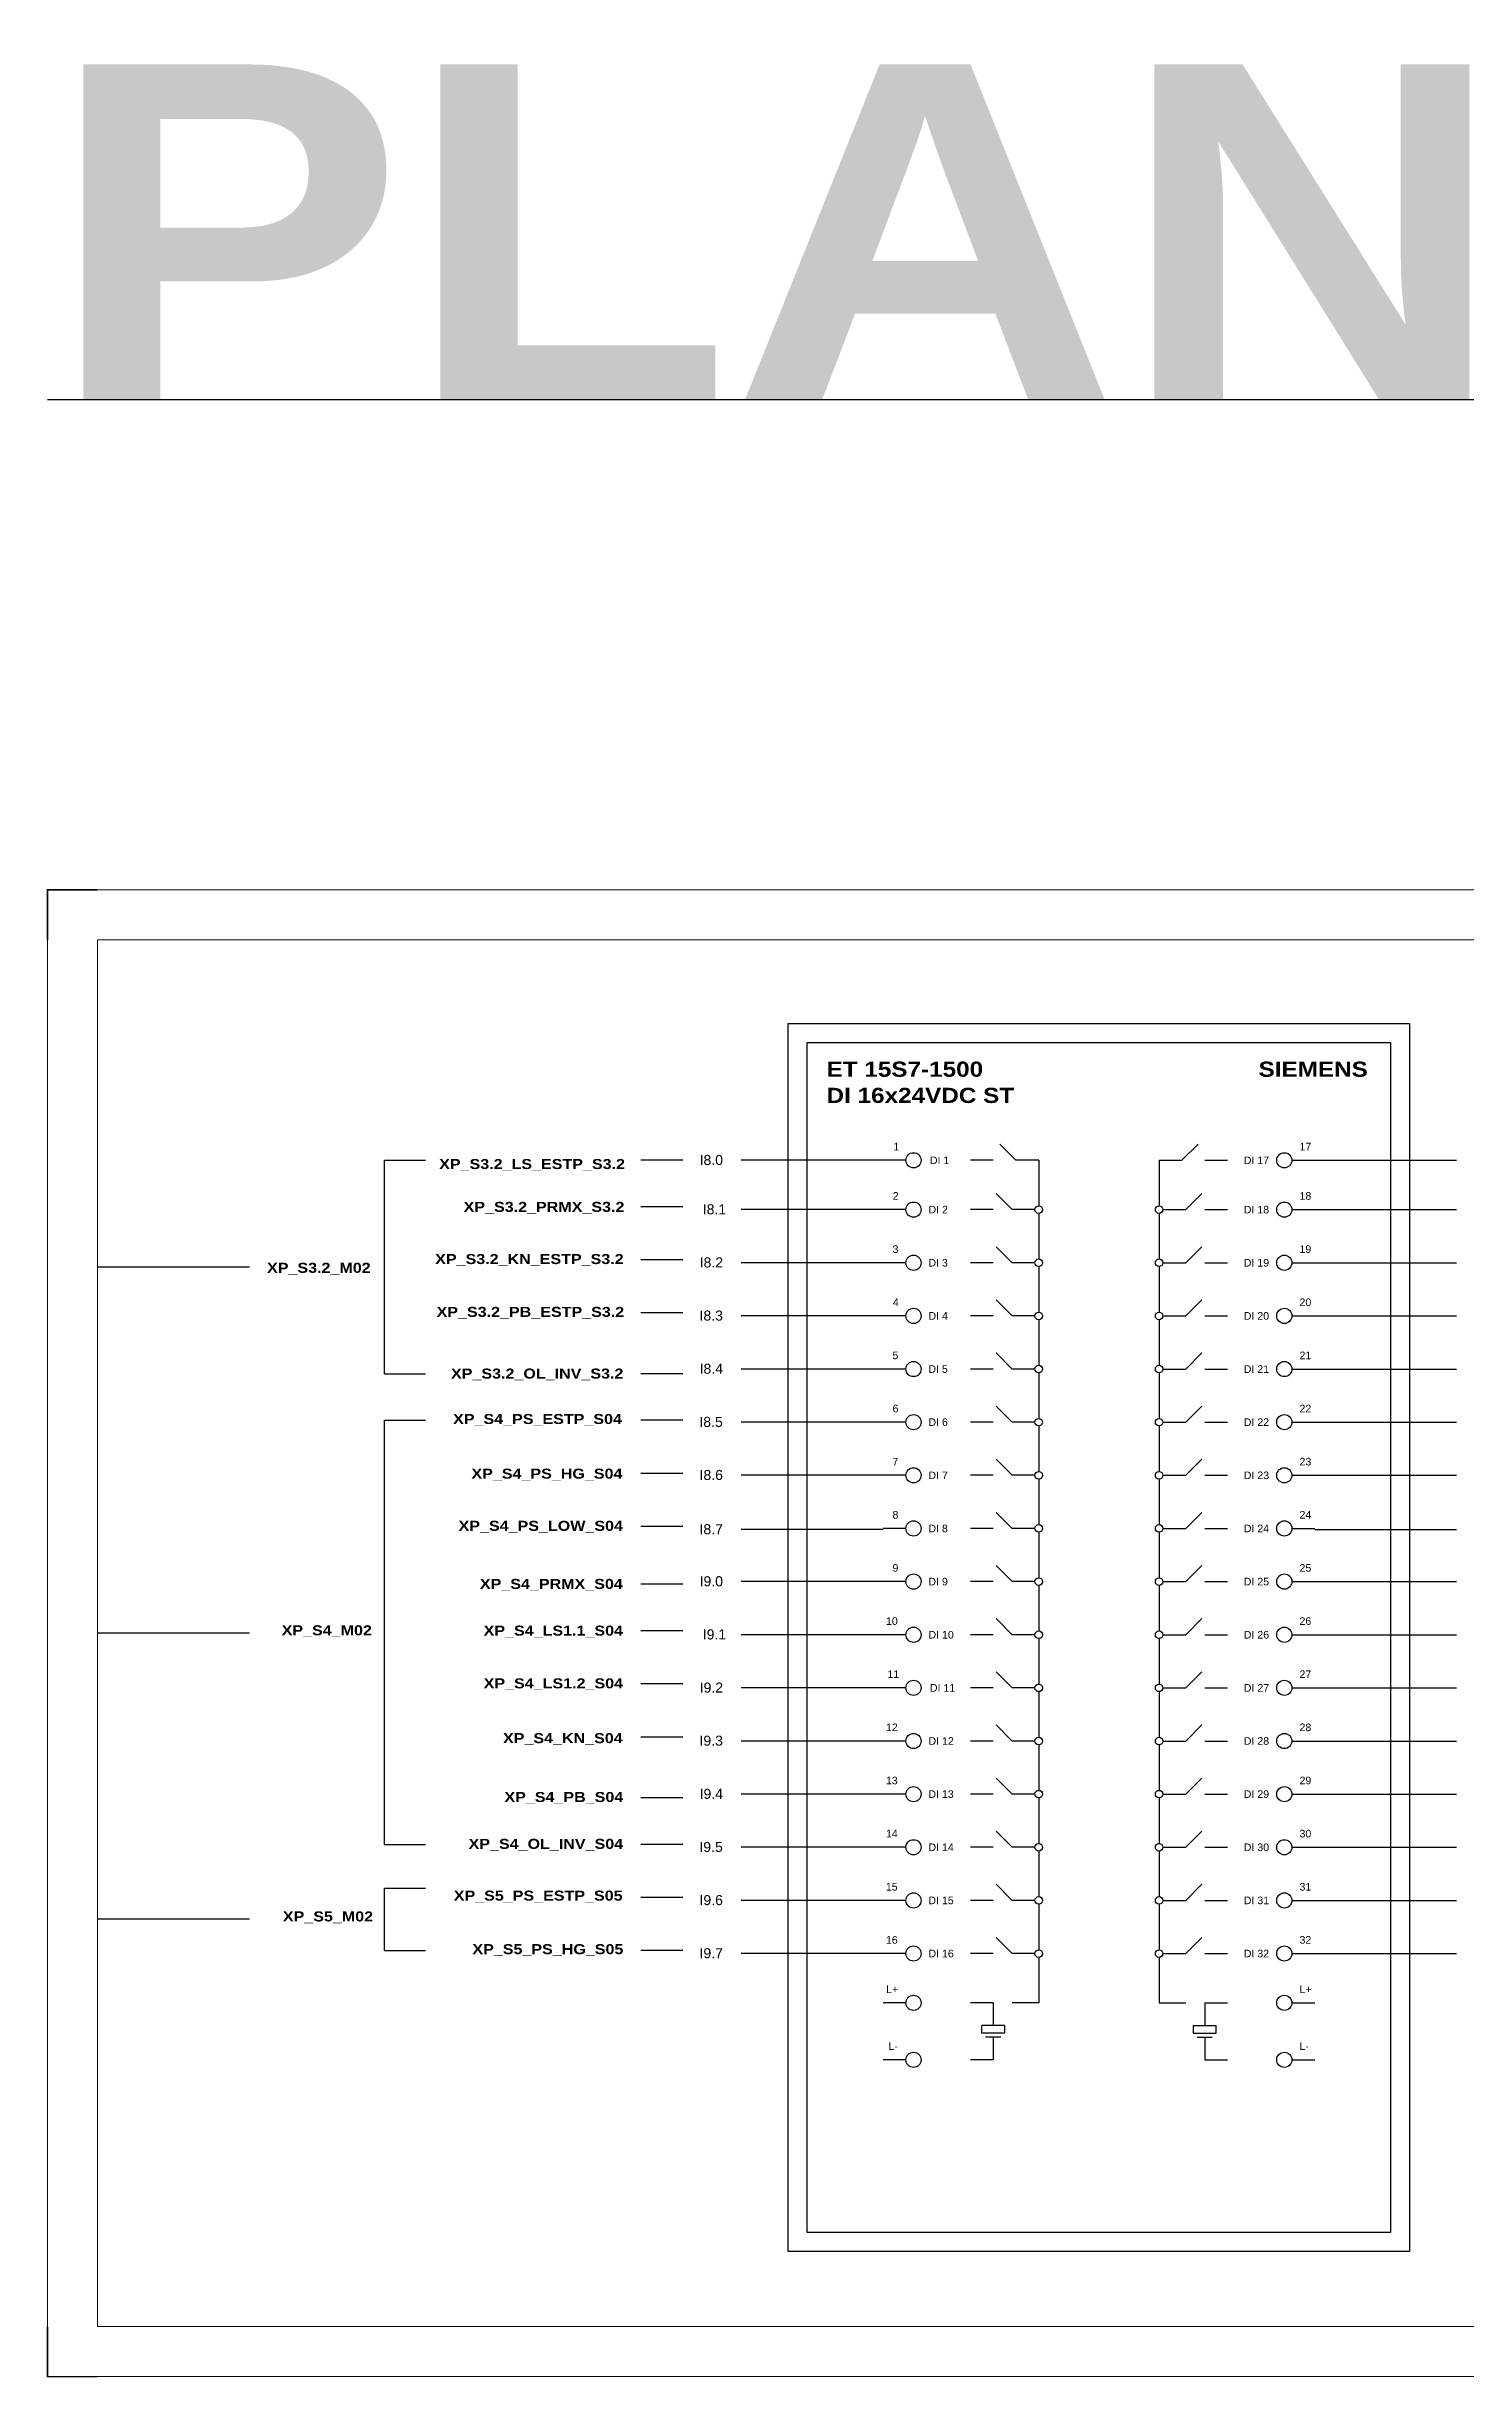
# Model space of a CAD drawing. Header units: centimetres. Extents: x -30014 to 38541, y 15960 to 46751.
# Drawn here: x 8925 to 13160, y 39792 to 46751 of the extents above; entities that cross this region are included whole.
import ezdxf
from ezdxf.enums import TextEntityAlignment as Align

# ---------------------------------------------------------------- set-up
doc = ezdxf.new("R2010")
doc.units = ezdxf.units.CM
doc.header["$MEASUREMENT"] = 0
for name, color, linetype in [('Etiket-Line-L', 7, 'Continuous'), ('EtIket-Line-S', 2, 'Continuous'), ('Etiket-Text-List1', 3, 'Continuous')]:
    doc.layers.add(name, color=color, linetype=linetype)
doc.styles.add('Bold', font='ariblk.ttf', dxfattribs={"height": 25.4})
doc.styles.add('DIM', font='romans', dxfattribs={"height": 6.096})
doc.styles.get("Standard").update_dxf_attribs({"font": 'arial.ttf'})

# ---------------------------------------------------------------- blocks, each defined once
blk = doc.blocks.new('x5 Out Line')
at = {"const_width": 0.3}
for points in [[(9.65, 286.71), (0, 286.71), (0, 277.06)], [(405.45, 277.06), (405.45, 286.71), (395.8, 286.71)], [(0, 9.65), (0, 0), (9.65, 0)], [(405.45, 9.65), (405.45, 0), (395.8, 0)]]:
    blk.add_lwpolyline(points, dxfattribs=at)
at = {"lineweight": 15}
blk.add_lwpolyline([(395.8, 9.65), (395.8, 277.06), (9.65, 277.06), (9.65, 9.65)], close=True, dxfattribs=at)
at = {"layer": 'EtIket-Line-S', "lineweight": 9, "ltscale": 0.5}
blk.add_lwpolyline([(0, 0), (405.45, 0), (405.45, 286.71), (0, 286.71)], close=True, dxfattribs=at)

msp = doc.modelspace()

# ---------------------------------------------------------------- linework, layer by layer
at = {"ltscale": 500}
msp.add_line((8927.3, 45697.9), (15927.3, 45697.9), dxfattribs=at)
at = {"color": 146, "ltscale": 50, "true_color": 0x105689}
for p, q in [((9933.9, 42788.1), (9933.9, 43425.9)), ((9933.9, 43425.9), (10055.8, 43425.9)), ((10824.1, 43425.9), (10699.1, 43425.9)), ((11422.2, 43425.9), (10998.5, 43425.9)), ((12710.2, 43425.9), (13133.9, 43425.9)), ((10824.1, 43287.3), (10699.1, 43287.3)), ((11422.2, 43278.6), (10998.5, 43278.6)), ((12710.2, 43278.6), (13133.9, 43278.6)), ((9530.6, 43107, 50), (9077.1, 43107, 50)), ((10824.1, 43128.7), (10699.1, 43128.7)), ((11422.2, 43120), (10998.5, 43120)), ((12710.2, 43120), (13133.9, 43120)), ((10824.1, 42970), (10699.1, 42970)), ((11422.2, 42961.3), (10998.5, 42961.3)), ((12710.2, 42961.3), (13133.9, 42961.3)), ((11422.2, 42802.6), (10998.5, 42802.6)), ((12710.2, 42802.6), (13133.9, 42802.6)), ((9933.9, 42788.1), (10055.8, 42788.1)), ((10824.1, 42788.1), (10699.1, 42788.1)), ((9933.9, 41383.4), (9933.9, 42649.5)), ((9933.9, 42649.5), (10055.8, 42649.5)), ((10824.1, 42649.5), (10699.1, 42649.5)), ((11422.2, 42644), (10998.5, 42644)), ((12710.2, 42644), (13133.9, 42644)), ((10824.1, 42490.9), (10699.1, 42490.9)), ((11422.2, 42485.3), (10998.5, 42485.3)), ((12710.2, 42485.3), (13133.9, 42485.3)), ((10824.1, 42332.2), (10699.1, 42332.2)), ((11422.2, 42323.5), (10998.5, 42323.5)), ((12710.2, 42323.5), (13133.9, 42323.5)), ((10824.1, 42159.9), (10699.1, 42159.9)), ((11422.2, 42168), (10998.5, 42168)), ((12710.2, 42168), (13133.9, 42168)), ((9530.6, 42013.9), (9076.8, 42013.9)), ((10824.1, 42021.3), (10699.1, 42021.3)), ((11422.2, 42009.3), (10998.5, 42009.3)), ((12710.2, 42009.3), (13133.9, 42009.3)), ((10824.1, 41862.6), (10699.1, 41862.6)), ((11422.2, 41850.7), (10998.5, 41850.7)), ((12710.2, 41850.7), (13133.9, 41850.7)), ((10824.1, 41703.9), (10699.1, 41703.9)), ((11422.2, 41692), (10998.5, 41692)), ((12710.2, 41692), (13133.9, 41692)), ((10824.1, 41522), (10699.1, 41522)), ((11422.2, 41533.4), (10998.5, 41533.4)), ((12710.2, 41533.4), (13133.9, 41533.4)), ((9933.9, 41383.4), (10055.8, 41383.4)), ((10824.1, 41383.4), (10699.1, 41383.4)), ((11422.2, 41374.7), (10998.5, 41374.7)), ((12710.2, 41374.7), (13133.9, 41374.7)), ((9933.9, 41066.1), (9933.9, 41253)), ((9933.9, 41253), (10055.8, 41253)), ((10824.1, 41224.8), (10699.1, 41224.8)), ((11422.2, 41216.1), (10998.5, 41216.1)), ((12710.2, 41216.1), (13133.9, 41216.1)), ((9530.6, 41159.6), (9076.8, 41159.6)), ((9933.9, 41066.1), (10055.8, 41066.1)), ((10824.1, 41066.1), (10699.1, 41066.1)), ((11422.2, 41057.4), (10998.5, 41057.4)), ((12710.2, 41057.4), (13133.9, 41057.4))]:
    msp.add_line(p, q, dxfattribs=at)
at = {"color": 6, "ltscale": 50}
for p, q in [((11490.2, 43425.9), (11422.2, 43425.9)), ((12642.2, 43425.9), (12710.2, 43425.9)), ((11490.2, 43278.6), (11422.2, 43278.6)), ((12642.2, 43278.6), (12710.2, 43278.6)), ((11490.2, 43120), (11422.2, 43120)), ((12642.2, 43120), (12710.2, 43120)), ((11490.2, 42961.3), (11422.2, 42961.3)), ((12642.2, 42961.3), (12710.2, 42961.3)), ((11490.2, 42802.6), (11422.2, 42802.6)), ((12642.2, 42802.6), (12710.2, 42802.6)), ((11490.2, 42644), (11422.2, 42644)), ((12642.2, 42644), (12710.2, 42644)), ((11490.2, 42485.3), (11422.2, 42485.3)), ((12642.2, 42485.3), (12710.2, 42485.3)), ((11490.2, 42326.7), (11422.2, 42326.7)), ((12642.2, 42326.7), (12710.2, 42326.7)), ((11490.2, 42168), (11422.2, 42168)), ((12642.2, 42168), (12710.2, 42168)), ((11490.2, 42009.3), (11422.2, 42009.3)), ((12642.2, 42009.3), (12710.2, 42009.3)), ((11490.2, 41850.7), (11422.2, 41850.7)), ((12642.2, 41850.7), (12710.2, 41850.7)), ((11490.2, 41692), (11422.2, 41692)), ((12642.2, 41692), (12710.2, 41692)), ((11490.2, 41533.4), (11422.2, 41533.4)), ((12642.2, 41533.4), (12710.2, 41533.4)), ((11490.2, 41374.7), (11422.2, 41374.7)), ((12642.2, 41374.7), (12710.2, 41374.7)), ((11490.2, 41216.1), (11422.2, 41216.1)), ((12642.2, 41216.1), (12710.2, 41216.1)), ((11490.2, 41057.4), (11422.2, 41057.4)), ((12642.2, 41057.4), (12710.2, 41057.4)), ((11490.2, 40910.1), (11422.2, 40910.1)), ((12642.2, 40910.1), (12710.2, 40910.1)), ((11490.2, 40740.1), (11422.2, 40740.1)), ((12642.2, 40740.1), (12710.2, 40740.1))]:
    msp.add_line(p, q, dxfattribs=at)
at = {"ltscale": 50}
for p, q in [((11750.5, 43425.9), (11682.5, 43425.9)), ((11818.5, 43425.9), (11770.4, 43474)), ((11886.5, 43425.9), (11818.5, 43425.9)), ((11886.5, 43425.9), (11886.5, 43289.9)), ((12245.9, 43425.9), (12313.9, 43425.9)), ((12245.9, 43425.9), (12245.9, 43289.9)), ((12313.9, 43425.9), (12362, 43474)), ((12381.9, 43425.9), (12449.9, 43425.9)), ((11807.2, 43278.6), (11759.1, 43326.7)), ((12325.2, 43278.6), (12373.3, 43326.7)), ((11750.5, 43278.6), (11682.5, 43278.6)), ((11875.2, 43278.6), (11807.2, 43278.6)), ((11886.5, 43267.3), (11886.5, 43131.3)), ((12245.9, 43267.3), (12245.9, 43131.3)), ((12257.2, 43278.6), (12325.2, 43278.6)), ((12381.9, 43278.6), (12449.9, 43278.6)), ((11807.2, 43120), (11759.1, 43168)), ((12325.2, 43120), (12373.3, 43168)), ((11750.5, 43120), (11682.5, 43120)), ((11875.2, 43120), (11807.2, 43120)), ((11886.5, 43108.6), (11886.5, 42972.6)), ((12245.9, 43108.6), (12245.9, 42972.6)), ((12257.2, 43120), (12325.2, 43120)), ((12381.9, 43120), (12449.9, 43120)), ((11807.2, 42961.3), (11759.1, 43009.4)), ((12325.2, 42961.3), (12373.3, 43009.4)), ((11750.5, 42961.3), (11682.5, 42961.3)), ((11875.2, 42961.3), (11807.2, 42961.3)), ((11886.5, 42950), (11886.5, 42814)), ((12245.9, 42950), (12245.9, 42814)), ((12257.2, 42961.3), (12325.2, 42961.3)), ((12381.9, 42961.3), (12449.9, 42961.3)), ((11750.5, 42802.6), (11682.5, 42802.6)), ((11807.2, 42802.6), (11759.1, 42850.7)), ((11875.2, 42802.6), (11807.2, 42802.6)), ((12257.2, 42802.6), (12325.2, 42802.6)), ((12325.2, 42802.6), (12373.3, 42850.7)), ((12381.9, 42802.6), (12449.9, 42802.6)), ((11886.5, 42791.3), (11886.5, 42655.3)), ((12245.9, 42791.3), (12245.9, 42655.3)), ((11807.2, 42644), (11759.1, 42692.1)), ((12325.2, 42644), (12373.3, 42692.1)), ((11750.5, 42644), (11682.5, 42644)), ((11875.2, 42644), (11807.2, 42644)), ((11886.5, 42632.6), (11886.5, 42496.7)), ((12245.9, 42632.6), (12245.9, 42496.7)), ((12257.2, 42644), (12325.2, 42644)), ((12381.9, 42644), (12449.9, 42644)), ((11807.2, 42485.3), (11759.1, 42533.4)), ((12325.2, 42485.3), (12373.3, 42533.4)), ((11750.5, 42485.3), (11682.5, 42485.3)), ((11875.2, 42485.3), (11807.2, 42485.3)), ((11886.5, 42474), (11886.5, 42338)), ((12245.9, 42474), (12245.9, 42338)), ((12257.2, 42485.3), (12325.2, 42485.3)), ((12381.9, 42485.3), (12449.9, 42485.3)), ((11750.5, 42326.7), (11682.5, 42326.7)), ((11807.2, 42326.7), (11759.1, 42374.7)), ((11875.2, 42326.7), (11807.2, 42326.7)), ((11886.5, 42315.3), (11886.5, 42179.3)), ((12245.9, 42315.3), (12245.9, 42179.3)), ((12257.2, 42326.7), (12325.2, 42326.7)), ((12325.2, 42326.7), (12373.3, 42374.7)), ((12381.9, 42326.7), (12449.9, 42326.7)), ((11807.2, 42168), (11759.1, 42216.1)), ((12325.2, 42168), (12373.3, 42216.1)), ((11750.5, 42168), (11682.5, 42168)), ((11875.2, 42168), (11807.2, 42168)), ((11886.5, 42156.7), (11886.5, 42020.7)), ((12245.9, 42156.7), (12245.9, 42020.7)), ((12257.2, 42168), (12325.2, 42168)), ((12381.9, 42168), (12449.9, 42168)), ((11807.2, 42009.3), (11759.1, 42057.4)), ((12325.2, 42009.3), (12373.3, 42057.4)), ((11750.5, 42009.3), (11682.5, 42009.3)), ((11875.2, 42009.3), (11807.2, 42009.3)), ((11886.5, 41998), (11886.5, 41862)), ((12245.9, 41998), (12245.9, 41862)), ((12257.2, 42009.3), (12325.2, 42009.3)), ((12381.9, 42009.3), (12449.9, 42009.3)), ((11807.2, 41850.7), (11759.1, 41898.8)), ((12325.2, 41850.7), (12373.3, 41898.8)), ((11750.5, 41850.7), (11682.5, 41850.7)), ((11875.2, 41850.7), (11807.2, 41850.7)), ((11886.5, 41839.4), (11886.5, 41703.4)), ((12245.9, 41839.4), (12245.9, 41703.4)), ((12257.2, 41850.7), (12325.2, 41850.7)), ((12381.9, 41850.7), (12449.9, 41850.7)), ((11750.5, 41692), (11682.5, 41692)), ((11807.2, 41692), (11759.1, 41740.1)), ((11875.2, 41692), (11807.2, 41692)), ((12257.2, 41692), (12325.2, 41692)), ((12325.2, 41692), (12373.3, 41740.1)), ((12381.9, 41692), (12449.9, 41692)), ((11886.5, 41680.7), (11886.5, 41544.7)), ((12245.9, 41680.7), (12245.9, 41544.7)), ((11807.2, 41533.4), (11759.1, 41581.5)), ((12325.2, 41533.4), (12373.3, 41581.5)), ((11750.5, 41533.4), (11682.5, 41533.4)), ((11875.2, 41533.4), (11807.2, 41533.4)), ((11886.5, 41522), (11886.5, 41386)), ((12245.9, 41522), (12245.9, 41386)), ((12257.2, 41533.4), (12325.2, 41533.4)), ((12381.9, 41533.4), (12449.9, 41533.4)), ((11807.2, 41374.7), (11759.1, 41422.8)), ((12325.2, 41374.7), (12373.3, 41422.8)), ((11750.5, 41374.7), (11682.5, 41374.7)), ((11875.2, 41374.7), (11807.2, 41374.7)), ((11886.5, 41363.4), (11886.5, 41227.4)), ((12245.9, 41363.4), (12245.9, 41227.4)), ((12257.2, 41374.7), (12325.2, 41374.7)), ((12381.9, 41374.7), (12449.9, 41374.7)), ((11750.5, 41216.1), (11682.5, 41216.1)), ((11807.2, 41216.1), (11759.1, 41264.1)), ((11875.2, 41216.1), (11807.2, 41216.1)), ((11886.5, 41204.7), (11886.5, 41068.7)), ((12245.9, 41204.7), (12245.9, 41068.7)), ((12257.2, 41216.1), (12325.2, 41216.1)), ((12325.2, 41216.1), (12373.3, 41264.1)), ((12381.9, 41216.1), (12449.9, 41216.1)), ((11807.2, 41057.4), (11759.1, 41105.5)), ((12325.2, 41057.4), (12373.3, 41105.5)), ((11750.5, 41057.4), (11682.5, 41057.4)), ((11875.2, 41057.4), (11807.2, 41057.4)), ((11886.5, 41046.1), (11886.5, 40910.1)), ((12245.9, 41046.1), (12245.9, 40910.1)), ((12257.2, 41057.4), (12325.2, 41057.4)), ((12381.9, 41057.4), (12449.9, 41057.4)), ((11750.5, 40910.1), (11682.5, 40910.1)), ((11750.5, 40910.1), (11750.5, 40842.1)), ((11886.5, 40910.1), (11807.2, 40910.1)), ((12245.9, 40910.1), (12325.2, 40910.1)), ((12381.9, 40910.1), (12449.9, 40910.1)), ((12381.9, 40910.1), (12381.9, 40842.1)), ((11784.5, 40842.1), (11716.5, 40842.1)), ((11716.5, 40819.6), (11716.5, 40842.1)), ((11784.5, 40819.6), (11716.5, 40819.6)), ((11773.2, 40808.1), (11727.9, 40808.1)), ((11750.5, 40808.1), (11750.5, 40740.1)), ((11784.5, 40842.1), (11784.5, 40819.6)), ((12347.9, 40842.1), (12415.9, 40842.1)), ((12347.9, 40842.1), (12347.9, 40819.6)), ((12347.9, 40819.6), (12415.9, 40819.6)), ((12359.2, 40808.1), (12404.5, 40808.1)), ((12381.9, 40808.1), (12381.9, 40740.1)), ((12415.9, 40819.6), (12415.9, 40842.1)), ((11750.5, 40740.1), (11682.5, 40740.1)), ((12381.9, 40740.1), (12449.9, 40740.1))]:
    msp.add_line(p, q, dxfattribs=at)
msp.add_lwpolyline([(11138.9, 43833.9), (12993.5, 43833.9), (12993.5, 40168.1), (11138.9, 40168.1)], close=True, dxfattribs=at)
at = {"color": 6, "ltscale": 50}
msp.add_lwpolyline([(11195.5, 43777.2), (12936.9, 43777.2), (12936.9, 40224.7), (11195.5, 40224.7)], close=True, dxfattribs=at)
at = {"color": 6, "ltscale": 20}
for centre in [(11512.8, 43425.9), (12619.6, 43425.9), (11512.8, 43278.6), (12619.6, 43278.6), (11512.8, 43120), (12619.6, 43120), (11512.8, 42961.3), (12619.6, 42961.3), (11512.8, 42802.6), (12619.6, 42802.6), (11512.8, 42644), (12619.6, 42644), (11512.8, 42485.3), (12619.6, 42485.3), (11512.8, 42326.7), (12619.6, 42326.7), (11512.8, 42168), (12619.6, 42168), (11512.8, 42009.3), (12619.6, 42009.3), (11512.8, 41850.7), (12619.6, 41850.7), (11512.8, 41692), (12619.6, 41692), (11512.8, 41533.4), (12619.6, 41533.4), (11512.8, 41374.7), (12619.6, 41374.7), (11512.8, 41216.1), (12619.6, 41216.1), (11512.8, 41057.4), (12619.6, 41057.4), (11512.8, 40910.1), (12619.6, 40910.1), (11512.8, 40740.1), (12619.6, 40740.1)]:
    msp.add_circle(centre, 22.7, dxfattribs=at)
at = {"ltscale": 20}
for centre in [(11886.5, 43278.6), (12245.9, 43278.6), (11886.5, 43120), (12245.9, 43120), (11886.5, 42961.3), (12245.9, 42961.3), (11886.5, 42802.6), (12245.9, 42802.6), (11886.5, 42644), (12245.9, 42644), (11886.5, 42485.3), (12245.9, 42485.3), (11886.5, 42326.7), (12245.9, 42326.7), (11886.5, 42168), (12245.9, 42168), (11886.5, 42009.3), (12245.9, 42009.3), (11886.5, 41850.7), (12245.9, 41850.7), (11886.5, 41692), (12245.9, 41692), (11886.5, 41533.4), (12245.9, 41533.4), (11886.5, 41374.7), (12245.9, 41374.7), (11886.5, 41216.1), (12245.9, 41216.1), (11886.5, 41057.4), (12245.9, 41057.4)]:
    msp.add_circle(centre, 11.3, dxfattribs=at)

# ---------------------------------------------------------------- block references
at = {"layer": 'Etiket-Line-L', "lineweight": 0}
ref = msp.add_blockref('x5 Out Line', (8927.3, 39794.2), dxfattribs=dict(at, xscale=15.48351216233742, yscale=15.48351216233742, zscale=15.48351216233742))
ref.add_attrib('FILE_NAME', '-', (14057.5, 39902.2), dxfattribs={"layer": 'Etiket-Text-List1', "lineweight": 13, "height": 21.7, "style": 'DIM', "width": 0.7})

# ---------------------------------------------------------------- texts
at = {"ltscale": 500, "style": 'Bold'}
msp.add_text('PLAN 2 - Pro X Batching', height=1000, dxfattribs=at).set_placement((8927.3, 45697.9))
for s, p in [('ET 15S7-1500', (11253.1, 43720.6)), ('DI 16x24VDC ST', (11253.1, 43642.4))]:
    msp.add_text(s, height=45.331, dxfattribs=at).set_placement(p, align=Align.TOP_LEFT)
msp.add_text('SIEMENS', height=45.33, dxfattribs=at).set_placement((12868.9, 43720.6), align=Align.TOP_RIGHT)
for s, p in [('XP_S3.2_LS_ESTP_S3.2', (10651.4, 43390.8)), ('XP_S3.2_PRMX_S3.2', (10649.8, 43262.8)), ('XP_S3.2_KN_ESTP_S3.2', (10647.5, 43107.1)), ('XP_S3.2_PB_ESTP_S3.2', (10649.1, 42949.3)), ('XP_S3.2_OL_INV_S3.2', (10646.7, 42765.1)), ('XP_S4_PS_ESTP_S04', (10642.3, 42629.5)), ('XP_S4_PS_HG_S04', (10643.7, 42466.3)), ('XP_S4_PS_LOW_S04', (10645.3, 42310.5)), ('XP_S4_PRMX_S04', (10644.9, 42137)), ('XP_S4_LS1.1_S04', (10645.5, 41997.6)), ('XP_S4_LS1.2_S04', (10645.6, 41840.2)), ('XP_S4_KN_S04', (10644.6, 41676.6)), ('XP_S4_PB_S04', (10646.2, 41500.8)), ('XP_S4_OL_INV_S04', (10645.9, 41360.9)), ('XP_S5_PS_ESTP_S05', (10644.3, 41206.4)), ('XP_S5_PS_HG_S05', (10646.6, 41046.5))]:
    msp.add_text(s, height=30, dxfattribs=at).set_placement(p, align=Align.BOTTOM_RIGHT)
at = {"ltscale": 500}
for s, p in [('I8.0', (10874.1, 43426.9)), ('I8.1', (10883.6, 43279.6)), ('I8.2', (10874.4, 43120.9)), ('I8.3', (10873.9, 42962.3)), ('I8.4', (10874.1, 42803.6)), ('I8.5', (10873.5, 42644.9)), ('I8.6', (10873.9, 42486.3)), ('I8.7', (10873.9, 42324.4)), ('I9.0', (10874.1, 42169)), ('I9.1', (10883.6, 42010.3)), ('I9.2', (10874.4, 41851.6)), ('I9.3', (10873.9, 41693)), ('I9.4', (10874.1, 41534.3)), ('I9.5', (10873.5, 41375.7)), ('I9.6', (10873.9, 41217)), ('I9.7', (10873.9, 41058.4))]:
    msp.add_text(s, height=30, dxfattribs=at).set_placement(p, align=Align.MIDDLE_LEFT)
for s, height, p in [('1', 22.7, (11452.3, 43448.6)), ('17', 22.67, (12664.9, 43448.6)), ('2', 22.7, (11450.6, 43301.3)), ('18', 22.67, (12664.9, 43301.3)), ('3', 22.7, (11450, 43142.6)), ('19', 22.67, (12664.9, 43142.6)), ('4', 22.7, (11451, 42984)), ('20', 22.67, (12664.9, 42984)), ('5', 22.7, (11449.9, 42825.3)), ('21', 22.67, (12664.9, 42825.3)), ('6', 22.7, (11450.2, 42666.6)), ('22', 22.67, (12664.9, 42666.6)), ('7', 22.7, (11449.8, 42508)), ('23', 22.67, (12664.9, 42508)), ('8', 22.7, (11450, 42349.3)), ('24', 22.67, (12664.9, 42349.3)), ('9', 22.7, (11450, 42190.7)), ('25', 22.67, (12664.9, 42190.7)), ('10', 22.67, (11430.4, 42032)), ('26', 22.67, (12664.9, 42032)), ('11', 22.67, (11434.7, 41873.4)), ('27', 22.67, (12664.9, 41873.4)), ('12', 22.67, (11430.5, 41714.7)), ('28', 22.67, (12664.9, 41714.7)), ('13', 22.67, (11430.3, 41556)), ('29', 22.67, (12664.9, 41556)), ('14', 22.67, (11430.4, 41397.4)), ('30', 22.67, (12664.9, 41397.4)), ('31', 22.67, (12664.9, 41238.7)), ('15', 22.67, (11430.1, 41238.7)), ('16', 22.67, (11430.3, 41080.1)), ('32', 22.67, (12664.9, 41080.1)), ('L+', 22.67, (11430.9, 40932.7)), ('L+', 22.67, (12664.9, 40932.7)), ('L-', 22.67, (11438, 40762.7)), ('L-', 22.67, (12664.9, 40762.7))]:
    msp.add_text(s, height=height, dxfattribs=at).set_placement(p, align=Align.BOTTOM_LEFT)
for s, p in [('DI 1', (11619.6, 43425.9)), ('DI 17', (12574.2, 43425.9)), ('DI 2', (11615.5, 43278.6)), ('DI 18', (12574.2, 43278.6)), ('DI 3', (11615.2, 43120)), ('DI 19', (12574.2, 43120)), ('DI 4', (11615.3, 42961.3)), ('DI 20', (12574.2, 42961.3)), ('DI 5', (11615.1, 42802.6)), ('DI 21', (12574.2, 42802.6)), ('DI 6', (11615.3, 42644)), ('DI 22', (12574.2, 42644)), ('DI 7', (11615.2, 42485.3)), ('DI 23', (12574.2, 42485.3)), ('DI 8', (11615.2, 42326.7)), ('DI 24', (12574.2, 42326.7)), ('DI 9', (11615.2, 42168)), ('DI 25', (12574.2, 42168)), ('DI 10', (11632.9, 42009.3)), ('DI 26', (12574.2, 42009.3)), ('DI 11', (11637.2, 41850.7)), ('DI 27', (12574.2, 41850.7)), ('DI 12', (11633.1, 41692)), ('DI 28', (12574.2, 41692)), ('DI 13', (11632.8, 41533.4)), ('DI 29', (12574.2, 41533.4)), ('DI 14', (11632.9, 41374.7)), ('DI 30', (12574.2, 41374.7)), ('DI 15', (11632.7, 41216.1)), ('DI 31', (12574.2, 41216.1)), ('DI 16', (11632.9, 41057.4)), ('DI 32', (12574.2, 41057.4))]:
    msp.add_text(s, height=22.67, dxfattribs=at).set_placement(p, align=Align.MIDDLE_RIGHT)
at = {"ltscale": 500, "style": 'Bold'}
for s, p in [('XP_S3.2_M02', (9583, 43104.9)), ('XP_S4_M02', (9626.6, 42022.6)), ('XP_S5_M02', (9630.2, 41168.3))]:
    msp.add_text(s, height=30, dxfattribs=at).set_placement(p, align=Align.MIDDLE_LEFT)

doc.saveas('drawing.dxf')
